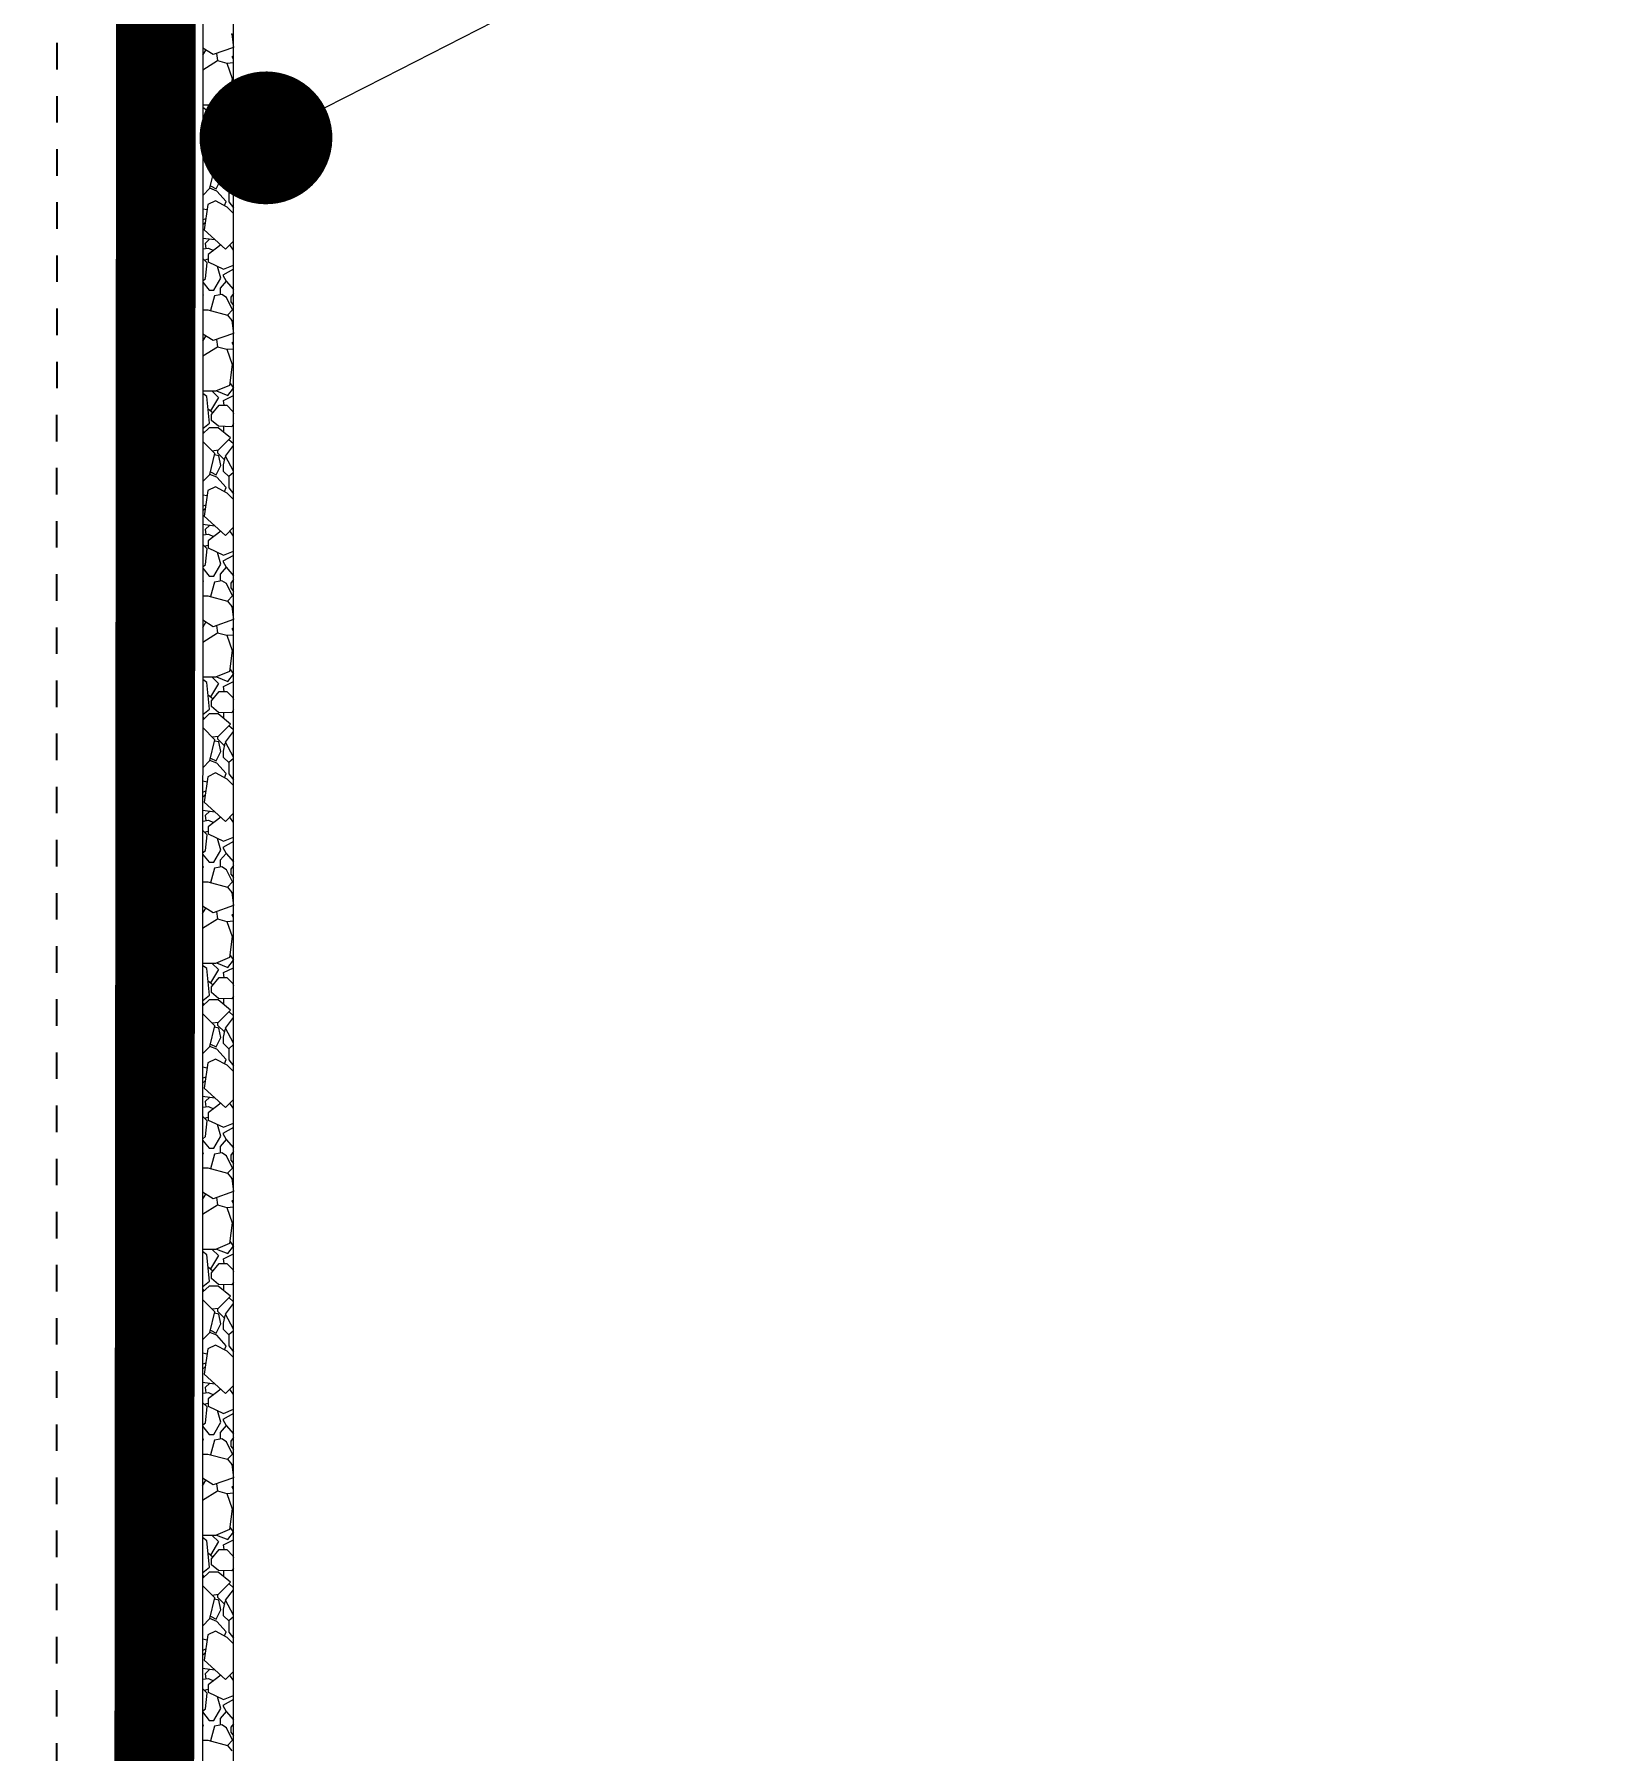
# Model space of a CAD drawing. Header units: inches. Extents: x -0.6 to 87.1, y 0 to 63.4.
# Drawn here: x 10.27 to 16.15, y 37.38 to 43.84 of the extents above; entities that cross this region are included whole.
import ezdxf
from ezdxf import colors
from ezdxf.entities.mleader import LeaderData, LeaderLine
from ezdxf.math import Vec2, Vec3

# ---------------------------------------------------------------- set-up
doc = ezdxf.new("R2010")
doc.units = ezdxf.units.IN
doc.header["$MEASUREMENT"] = 0
doc.linetypes.add('Dashed - Dense', pattern=[0.8, 0.5, -0.3])
doc.linetypes.add('DASHED2', pattern=[0.1875, 0.125, -0.0625])
doc.layers.add('Primer', color=32, linetype='DASHED2')
doc.layers.add('Protection Course', color=99, linetype='Dashed - Dense', lineweight=0, true_color=0x216123)
for name, color, linetype, lineweight in [('RT-250 HRA SYSTEM LIQUID', 241, 'Continuous', 0), ('RT-250 HRA SYSTEM MESH', 3, 'Continuous', 0), ('Text', 20, 'Continuous', 0)]:
    doc.layers.add(name, color=color, linetype=linetype, lineweight=lineweight)
doc.styles.get("Standard").update_dxf_attribs({"font": 'arial.ttf'})
doc.dimstyles.get("Standard").update_dxf_attribs({"dimtxt": 0.18, "dimasz": 0.18, "dimexe": 0.18, "dimexo": 0.0625, "dimgap": 0.09, "dimtad": 0, "dimtih": 1, "dimtoh": 1, "dimdec": 4, "dimzin": 0, "dimdsep": 46, "dimtxsty": 'Standard', "dimcen": 0.09, "dimadec": 0, "dimazin": 0, "dimtfac": 1, "dimtdec": 4, "dimtofl": 0, "dimtmove": 0, "dimatfit": 3, "dimfxl": 1, "dimtolj": 1, "dimtzin": 0, "dimarcsym": 0})

# ---------------------------------------------------------------- blocks, each defined once
blk = doc.blocks.new('_Dot')
at = {"color": 0, "linetype": 'ByBlock', "lineweight": -2}
blk.add_line((-0.5, 0), (-1, 0), dxfattribs=at)
at = {"color": 0, "linetype": 'ByBlock', "const_width": 0.5}
blk.add_lwpolyline([(-0.25, 0, 1), (0.25, 0, 1)], format="xyb", close=True, dxfattribs=at)
blk = doc.blocks.new('_ArchTick')
at = {"color": 0, "linetype": 'ByBlock', "const_width": 0.15}
blk.add_lwpolyline([(-0.5, -0.5), (0.5, 0.5)], dxfattribs=at)
blk = doc.blocks.new('*D18')
at = {"layer": 'Defpoints', "color": 0, "transparency": 16777216}
for p in [(6.6715, 61.277), (10.1874, 61.277), (11.2083, 31.6144)]:
    blk.add_point(p, dxfattribs=at)
at = {"layer": 'Text', "color": 0, "lineweight": -2, "transparency": 16777216}
for p, q in [((10.1249, 61.277), (6.4915, 61.277)), ((6.6715, 61.277), (6.6715, 46.4862)), ((6.6715, 31.6144), (6.6715, 45.6029)), ((11.1458, 31.6144), (6.4915, 31.6144))]:
    blk.add_line(p, q, dxfattribs=at)
at = {"layer": 'Text', "color": 0, "lineweight": -2, "transparency": 16777216, "xscale": 0.75, "yscale": 0.75, "zscale": 0.75}
for p, rotation in [((6.6715, 61.277), 90), ((6.6715, 31.6144), 270)]:
    blk.add_blockref('_ArchTick', p, dxfattribs=dict(at, rotation=rotation))
at = {"layer": 'Text', "color": 0, "transparency": 16777216, "insert": (6.6715, 46.0446), "char_height": 0.7, "attachment_point": 5}
blk.add_mtext('\\A1;42" MIN', dxfattribs=at)

msp = doc.modelspace()

# ---------------------------------------------------------------- linework, layer by layer
at = {"layer": 'Primer', "ltscale": 0.2}
msp.add_lwpolyline([(58.86909, 24.20765), (16.09392, 24.20765), (14.98872, 24.30546), (10.35511, 24.30546), (10.35806, 61.27703)], dxfattribs=at)
at = {"layer": 'Protection Course', "linetype": 'Continuous'}
for p, q in [((11.015, 43.83764), (11.02078, 43.78844)), ((11.02125, 43.8011), (11.01903, 43.80332)), ((10.9053, 43.70395), (10.96099, 43.73855)), ((10.90531, 43.75952), (10.91733, 43.77859)), ((10.94449, 43.76147), (10.90532, 43.78616)), ((11.02078, 43.78844), (10.94449, 43.76147)), ((10.95684, 43.76584), (10.96099, 43.73855)), ((10.96099, 43.73855), (10.996, 43.72909)), ((11.01641, 43.75349), (11.02125, 43.7579)), ((11.02125, 43.74276), (11.01641, 43.75349)), ((10.996, 43.72909), (11.02125, 43.731)), ((10.996, 43.72909), (11.01569, 43.6716)), ((11.01569, 43.6716), (11.00546, 43.59285)), ((11.02125, 43.66149), (11.01412, 43.65948)), ((10.95322, 43.57081), (10.90528, 43.57081)), ((10.92047, 43.55096), (10.90528, 43.5624)), ((10.93097, 43.45104), (10.92047, 43.55096)), ((10.96399, 43.54791), (10.93461, 43.4974)), ((10.9411, 43.57081), (10.96399, 43.54791)), ((11.00546, 43.59285), (10.95322, 43.57081)), ((10.95681, 43.57232), (10.99913, 43.55543)), ((10.98258, 43.53599), (11.02125, 43.55464)), ((10.99913, 43.55543), (11.02096, 43.58289)), ((11.0067, 43.6024), (11.02125, 43.58249)), ((10.92529, 43.50514), (10.94394, 43.48966)), ((10.93836, 43.48293), (10.96738, 43.5179)), ((10.93836, 43.46095), (10.93836, 43.48293)), ((10.96738, 43.5179), (10.9953, 43.5179)), ((10.98625, 43.5179), (10.98258, 43.53599)), ((10.9953, 43.5179), (11.0183, 43.4949)), ((11.0183, 43.4949), (11.02125, 43.48673)), ((10.92904, 43.43303), (10.90525, 43.41045)), ((10.90525, 43.43109), (10.90587, 43.43096)), ((10.90525, 43.4198), (10.90971, 43.41469)), ((10.90587, 43.43096), (10.93097, 43.45104)), ((10.96266, 43.43303), (10.92904, 43.43303)), ((10.9647, 43.43901), (10.93836, 43.46095)), ((11.00893, 43.39498), (10.96266, 43.43303)), ((11.01501, 43.43741), (10.9647, 43.43901)), ((10.98365, 43.43841), (10.98365, 43.41577)), ((11.02125, 43.44792), (11.01501, 43.43741)), ((10.95062, 43.33612), (10.90524, 43.38149)), ((10.96376, 43.34981), (11.00893, 43.39498)), ((10.99117, 43.3269), (11.02125, 43.36685)), ((11.00367, 43.38972), (11.02125, 43.37403)), ((10.93227, 43.2581), (10.95062, 43.33612)), ((10.93994, 43.3468), (10.96376, 43.34981)), ((10.96538, 43.3274), (10.94945, 43.33114)), ((10.95555, 43.25618), (10.97357, 43.29127)), ((10.96013, 43.34935), (10.96013, 43.3388)), ((10.96013, 43.3388), (10.98763, 43.31131)), ((10.97357, 43.29127), (10.96538, 43.3274)), ((10.98374, 43.29341), (10.99004, 43.32243)), ((10.98374, 43.26905), (10.98374, 43.29341)), ((10.99004, 43.32243), (10.99329, 43.32292)), ((11.02125, 43.27054), (10.99117, 43.3269)), ((10.90522, 43.23104), (10.93227, 43.2581)), ((10.95846, 43.2477), (10.93227, 43.2581)), ((10.93438, 43.26705), (10.95555, 43.25618)), ((10.99305, 43.20862), (10.95846, 43.2477)), ((11.00318, 43.24961), (10.98374, 43.26905)), ((11.02125, 43.2649), (11.00318, 43.24961)), ((11.00318, 43.24961), (11.00318, 43.20745)), ((10.90521, 43.1812), (10.92149, 43.17803)), ((10.92405, 43.19682), (10.91106, 43.10127)), ((10.95334, 43.2108), (10.92405, 43.19682)), ((10.99729, 43.1875), (10.95334, 43.2108)), ((10.98683, 43.19305), (10.99305, 43.20862)), ((11.02125, 43.16354), (10.99729, 43.1875)), ((11.00318, 43.20745), (11.02125, 43.18486)), ((10.9052, 43.13889), (10.91685, 43.14382)), ((10.915, 43.13022), (10.9052, 43.12042)), ((10.91106, 43.10127), (10.99063, 43.02837)), ((10.90518, 43.02991), (10.92732, 43.0327)), ((10.90519, 43.07082), (10.9509, 43.06477)), ((10.93122, 43.06737), (10.91448, 43.05063)), ((10.91448, 43.05063), (10.91691, 43.03139)), ((10.97281, 43.0447), (10.92538, 43.00839)), ((10.92732, 43.0327), (10.94566, 43.02392)), ((10.99063, 43.02837), (11.02125, 43.05898)), ((11.02125, 43.02499), (11.00728, 43.04501)), ((10.90699, 42.99272), (10.90517, 42.99375)), ((10.92182, 42.97789), (10.90699, 42.99272)), ((10.91159, 42.98812), (10.92538, 42.99213)), ((10.91589, 42.91857), (10.92182, 42.97789)), ((10.92538, 43.00839), (10.92538, 42.98109)), ((10.92538, 42.98109), (10.98264, 42.95379)), ((10.97273, 42.92019), (10.96111, 42.96406)), ((10.98264, 42.95379), (11.02125, 42.96901)), ((10.90516, 42.91004), (10.91589, 42.91857)), ((10.90516, 42.90526), (10.92942, 42.87476)), ((10.94711, 42.87476), (10.97273, 42.92019)), ((10.99374, 42.90822), (10.9711, 42.88207)), ((11.02125, 42.95306), (10.98119, 42.93076)), ((10.98119, 42.93076), (10.99374, 42.90822)), ((10.99374, 42.90822), (11.02125, 42.8766)), ((10.90515, 42.8595), (10.90631, 42.85652)), ((10.90631, 42.85652), (10.90515, 42.85242)), ((10.92942, 42.87476), (10.94711, 42.87476)), ((10.94918, 42.85271), (10.93461, 42.7978)), ((10.97738, 42.8578), (10.94918, 42.85271)), ((10.9711, 42.88207), (10.9711, 42.85666)), ((10.99449, 42.8467), (10.97738, 42.8578)), ((11.01669, 42.80046), (10.99449, 42.8467)), ((11.02125, 42.86244), (11.01079, 42.84876)), ((11.01079, 42.84876), (11.01079, 42.83051)), ((10.90514, 42.80069), (10.92368, 42.80069)), ((10.92368, 42.80069), (10.99853, 42.78083)), ((10.93461, 42.7978), (10.93531, 42.80046)), ((10.99853, 42.78083), (11.01669, 42.80046)), ((10.99853, 42.78083), (11.015, 42.76089)), ((11.01079, 42.83051), (11.02125, 42.81717)), ((10.94449, 42.68471), (10.90512, 42.70953)), ((11.02078, 42.71168), (10.94449, 42.68471)), ((11.015, 42.76089), (11.02078, 42.71168)), ((11.02125, 42.72435), (11.01903, 42.72656)), ((10.90511, 42.62707), (10.96099, 42.66179)), ((10.90512, 42.68246), (10.91733, 42.70183)), ((10.95684, 42.68908), (10.96099, 42.66179)), ((10.96099, 42.66179), (10.996, 42.65233)), ((10.996, 42.65233), (11.02125, 42.65424)), ((10.996, 42.65233), (11.01569, 42.59484)), ((11.01641, 42.67673), (11.02125, 42.68114)), ((11.02125, 42.666), (11.01641, 42.67673)), ((11.01569, 42.59484), (11.00546, 42.51609)), ((11.02125, 42.58473), (11.01412, 42.58272)), ((11.00546, 42.51609), (10.95322, 42.49405)), ((11.0067, 42.52564), (11.02125, 42.50573)), ((10.95322, 42.49405), (10.90508, 42.49405)), ((10.92047, 42.4742), (10.90508, 42.48579)), ((10.93097, 42.37428), (10.92047, 42.4742)), ((10.96399, 42.47115), (10.93461, 42.42064)), ((10.9411, 42.49405), (10.96399, 42.47115)), ((10.95681, 42.49556), (10.99913, 42.47867)), ((10.98258, 42.45923), (11.02125, 42.47788)), ((10.98625, 42.44114), (10.98258, 42.45923)), ((10.99913, 42.47867), (11.02096, 42.50613)), ((10.92529, 42.42838), (10.94394, 42.4129)), ((10.93836, 42.40618), (10.96738, 42.44114)), ((10.93836, 42.3842), (10.93836, 42.40618)), ((10.9647, 42.36226), (10.93836, 42.3842)), ((10.96738, 42.44114), (10.9953, 42.44114)), ((10.9953, 42.44114), (11.0183, 42.41814)), ((11.0183, 42.41814), (11.02125, 42.40997)), ((10.92904, 42.35628), (10.90506, 42.33351)), ((10.90506, 42.35437), (10.90587, 42.3542)), ((10.90506, 42.34326), (10.90971, 42.33793)), ((10.90587, 42.3542), (10.93097, 42.37428)), ((10.96266, 42.35628), (10.92904, 42.35628)), ((11.00893, 42.31822), (10.96266, 42.35628)), ((10.96376, 42.27305), (11.00893, 42.31822)), ((11.01501, 42.36065), (10.9647, 42.36226)), ((10.98365, 42.36165), (10.98365, 42.33901)), ((11.02125, 42.37116), (11.01501, 42.36065)), ((10.95062, 42.25936), (10.90505, 42.30493)), ((10.93227, 42.18134), (10.95062, 42.25936)), ((10.93994, 42.27004), (10.96376, 42.27305)), ((10.96538, 42.25064), (10.94945, 42.25439)), ((10.96013, 42.27259), (10.96013, 42.26205)), ((10.96013, 42.26205), (10.98763, 42.23455)), ((10.99117, 42.25015), (11.02125, 42.29009)), ((11.00367, 42.31296), (11.02125, 42.29727)), ((10.93438, 42.19029), (10.95555, 42.17942)), ((10.95555, 42.17942), (10.97357, 42.21451)), ((10.97357, 42.21451), (10.96538, 42.25064)), ((10.98374, 42.21665), (10.99004, 42.24567)), ((10.98374, 42.19229), (10.98374, 42.21665)), ((11.00318, 42.17285), (10.98374, 42.19229)), ((10.99004, 42.24567), (10.99329, 42.24616)), ((11.02125, 42.19378), (10.99117, 42.25015)), ((11.02125, 42.18814), (11.00318, 42.17285)), ((10.90502, 42.15409), (10.93227, 42.18134)), ((10.95334, 42.13405), (10.92405, 42.12006)), ((10.95846, 42.17094), (10.93227, 42.18134)), ((10.99729, 42.11074), (10.95334, 42.13405)), ((10.99305, 42.13186), (10.95846, 42.17094)), ((10.98683, 42.11629), (10.99305, 42.13186)), ((11.00318, 42.17285), (11.00318, 42.13069)), ((11.00318, 42.13069), (11.02125, 42.1081)), ((10.90501, 42.10448), (10.92149, 42.10127)), ((10.90501, 42.06205), (10.91685, 42.06706)), ((10.92405, 42.12006), (10.91106, 42.02451)), ((11.02125, 42.08678), (10.99729, 42.11074)), ((10.90499, 41.99409), (10.9509, 41.98801)), ((10.915, 42.05346), (10.905, 42.04347)), ((10.91106, 42.02451), (10.99063, 41.95161)), ((10.90499, 41.95313), (10.92732, 41.95594)), ((10.93122, 41.99062), (10.91448, 41.97388)), ((10.91448, 41.97388), (10.91691, 41.95463)), ((10.97281, 41.96794), (10.92538, 41.93163)), ((10.92538, 41.93163), (10.92538, 41.90433)), ((10.92732, 41.95594), (10.94566, 41.94716)), ((10.99063, 41.95161), (11.02125, 41.98223)), ((11.02125, 41.94823), (11.00728, 41.96825)), ((10.90699, 41.91596), (10.90498, 41.9171)), ((10.92182, 41.90113), (10.90699, 41.91596)), ((10.91159, 41.91136), (10.92538, 41.91537)), ((10.91589, 41.84181), (10.92182, 41.90113)), ((10.92538, 41.90433), (10.98264, 41.87703)), ((10.97273, 41.84343), (10.96111, 41.8873)), ((11.02125, 41.8763), (10.98119, 41.854)), ((10.98264, 41.87703), (11.02125, 41.89226)), ((10.90497, 41.83313), (10.91589, 41.84181)), ((10.90497, 41.82875), (10.92942, 41.798)), ((10.94711, 41.798), (10.97273, 41.84343)), ((10.99374, 41.83146), (10.9711, 41.80531)), ((10.9711, 41.80531), (10.9711, 41.77991)), ((10.98119, 41.854), (10.99374, 41.83146)), ((10.99374, 41.83146), (11.02125, 41.79984)), ((10.90496, 41.78324), (10.90631, 41.77976)), ((10.90631, 41.77976), (10.90496, 41.77497)), ((10.92942, 41.798), (10.94711, 41.798)), ((10.94918, 41.77595), (10.93461, 41.72104)), ((10.97738, 41.78104), (10.94918, 41.77595)), ((10.99449, 41.76994), (10.97738, 41.78104)), ((11.01669, 41.7237), (10.99449, 41.76994)), ((11.02125, 41.78568), (11.01079, 41.772)), ((11.01079, 41.772), (11.01079, 41.75375)), ((11.01079, 41.75375), (11.02125, 41.74041)), ((10.90495, 41.72394), (10.92368, 41.72394)), ((10.92368, 41.72394), (10.99853, 41.70408)), ((10.93461, 41.72104), (10.93531, 41.7237)), ((10.99853, 41.70408), (11.01669, 41.7237)), ((10.99853, 41.70408), (11.015, 41.68413)), ((11.015, 41.68413), (11.02078, 41.63493)), ((10.94449, 41.60796), (10.90493, 41.63289)), ((10.90493, 41.6054), (10.91733, 41.62507)), ((11.02078, 41.63493), (10.94449, 41.60796)), ((10.95684, 41.61232), (10.96099, 41.58503)), ((11.02125, 41.64759), (11.01903, 41.64981)), ((10.90492, 41.5502), (10.96099, 41.58503)), ((10.96099, 41.58503), (10.996, 41.57557)), ((10.996, 41.57557), (11.02125, 41.57748)), ((10.996, 41.57557), (11.01569, 41.51808)), ((11.01641, 41.59997), (11.02125, 41.60438)), ((11.02125, 41.58924), (11.01641, 41.59997)), ((11.01569, 41.51808), (11.00546, 41.43933)), ((11.02125, 41.50797), (11.01412, 41.50596)), ((10.95322, 41.41729), (10.90489, 41.41729)), ((10.9411, 41.41729), (10.96399, 41.3944)), ((11.00546, 41.43933), (10.95322, 41.41729)), ((10.95681, 41.4188), (10.99913, 41.40191)), ((10.99913, 41.40191), (11.02096, 41.42937)), ((11.0067, 41.44888), (11.02125, 41.42897)), ((10.92047, 41.39745), (10.90489, 41.40917)), ((10.93097, 41.29752), (10.92047, 41.39745)), ((10.92529, 41.35162), (10.94394, 41.33614)), ((10.96399, 41.3944), (10.93461, 41.34388)), ((10.93836, 41.32942), (10.96738, 41.36438)), ((10.96738, 41.36438), (10.9953, 41.36438)), ((10.98258, 41.38247), (11.02125, 41.40112)), ((10.98625, 41.36438), (10.98258, 41.38247)), ((10.9953, 41.36438), (11.0183, 41.34139)), ((10.90587, 41.27744), (10.93097, 41.29752)), ((10.93836, 41.30744), (10.93836, 41.32942)), ((10.9647, 41.2855), (10.93836, 41.30744)), ((11.01501, 41.28389), (10.9647, 41.2855)), ((10.98365, 41.28489), (10.98365, 41.26225)), ((11.02125, 41.2944), (11.01501, 41.28389)), ((11.0183, 41.34139), (11.02125, 41.33321)), ((10.92904, 41.27952), (10.90486, 41.25657)), ((10.90486, 41.26672), (10.90971, 41.26117)), ((10.95062, 41.1826), (10.90486, 41.22836)), ((10.90487, 41.27765), (10.90587, 41.27744)), ((10.96266, 41.27952), (10.92904, 41.27952)), ((11.00893, 41.24146), (10.96266, 41.27952)), ((10.96376, 41.19629), (11.00893, 41.24146)), ((11.00367, 41.23621), (11.02125, 41.22051)), ((10.93227, 41.10458), (10.95062, 41.1826)), ((10.93994, 41.19328), (10.96376, 41.19629)), ((10.96538, 41.17388), (10.94945, 41.17763)), ((10.96013, 41.19583), (10.96013, 41.18529)), ((10.96013, 41.18529), (10.98763, 41.1578)), ((10.97357, 41.13775), (10.96538, 41.17388)), ((10.98374, 41.1399), (10.99004, 41.16891)), ((10.99004, 41.16891), (10.99329, 41.1694)), ((10.99117, 41.17339), (11.02125, 41.21333)), ((11.02125, 41.11703), (10.99117, 41.17339)), ((10.90483, 41.07714), (10.93227, 41.10458)), ((10.95846, 41.09418), (10.93227, 41.10458)), ((10.93438, 41.11354), (10.95555, 41.10266)), ((10.95555, 41.10266), (10.97357, 41.13775)), ((10.99305, 41.0551), (10.95846, 41.09418)), ((10.98374, 41.11553), (10.98374, 41.1399)), ((11.00318, 41.09609), (10.98374, 41.11553)), ((11.02125, 41.11139), (11.00318, 41.09609)), ((11.00318, 41.09609), (11.00318, 41.05393)), ((10.90482, 41.02776), (10.92149, 41.02451)), ((10.92405, 41.0433), (10.91106, 40.94776)), ((10.95334, 41.05729), (10.92405, 41.0433)), ((10.99729, 41.03398), (10.95334, 41.05729)), ((10.98683, 41.03953), (10.99305, 41.0551)), ((11.02125, 41.01002), (10.99729, 41.03398)), ((11.00318, 41.05393), (11.02125, 41.03134)), ((10.90481, 40.98521), (10.91685, 40.9903)), ((10.915, 40.9767), (10.90481, 40.96652)), ((10.9048, 40.91735), (10.9509, 40.91125)), ((10.91106, 40.94776), (10.99063, 40.87485)), ((10.93122, 40.91386), (10.91448, 40.89712)), ((10.91448, 40.89712), (10.91691, 40.87787)), ((10.99063, 40.87485), (11.02125, 40.90547)), ((10.90479, 40.87635), (10.92732, 40.87919)), ((10.90699, 40.8392), (10.90479, 40.84045)), ((10.92182, 40.82437), (10.90699, 40.8392)), ((10.91159, 40.8346), (10.92538, 40.83861)), ((10.97281, 40.89118), (10.92538, 40.85487)), ((10.92538, 40.85487), (10.92538, 40.82758)), ((10.92732, 40.87919), (10.94566, 40.8704)), ((11.02125, 40.87147), (11.00728, 40.89149)), ((10.91589, 40.76506), (10.92182, 40.82437)), ((10.92538, 40.82758), (10.98264, 40.80028)), ((10.94711, 40.72124), (10.97273, 40.76667)), ((10.97273, 40.76667), (10.96111, 40.81054)), ((11.02125, 40.79954), (10.98119, 40.77725)), ((10.98119, 40.77725), (10.99374, 40.7547)), ((10.98264, 40.80028), (11.02125, 40.8155)), ((10.90476, 40.70697), (10.90631, 40.703)), ((10.90631, 40.703), (10.90476, 40.69753)), ((10.90477, 40.75621), (10.91589, 40.76506)), ((10.90477, 40.75223), (10.92942, 40.72124)), ((10.92942, 40.72124), (10.94711, 40.72124)), ((10.97738, 40.70428), (10.94918, 40.6992)), ((10.99374, 40.7547), (10.9711, 40.72855)), ((10.9711, 40.72855), (10.9711, 40.70315)), ((10.99449, 40.69318), (10.97738, 40.70428)), ((10.99374, 40.7547), (11.02125, 40.72308)), ((11.02125, 40.70892), (11.01079, 40.69524)), ((10.90475, 40.64718), (10.92368, 40.64718)), ((10.92368, 40.64718), (10.99853, 40.62732)), ((10.94918, 40.6992), (10.93461, 40.64428)), ((10.93461, 40.64428), (10.93531, 40.64694)), ((11.01669, 40.64695), (10.99449, 40.69318)), ((10.99853, 40.62732), (11.01669, 40.64695)), ((11.01079, 40.69524), (11.01079, 40.67699)), ((11.01079, 40.67699), (11.02125, 40.66365)), ((10.99853, 40.62732), (11.015, 40.60737)), ((11.015, 40.60737), (11.02078, 40.55817)), ((11.02125, 40.57083), (11.01903, 40.57305)), ((10.90472, 40.47332), (10.96099, 40.50828)), ((10.90473, 40.52833), (10.91733, 40.54832)), ((10.94449, 40.5312), (10.90474, 40.55625)), ((11.02078, 40.55817), (10.94449, 40.5312)), ((10.95684, 40.53556), (10.96099, 40.50828)), ((10.96099, 40.50828), (10.996, 40.49882)), ((11.01641, 40.52321), (11.02125, 40.52762)), ((11.02125, 40.51248), (11.01641, 40.52321)), ((10.996, 40.49882), (11.02125, 40.50072)), ((10.996, 40.49882), (11.01569, 40.44132)), ((11.01569, 40.44132), (11.00546, 40.36257)), ((11.02125, 40.43121), (11.01412, 40.4292)), ((10.95322, 40.34053), (10.9047, 40.34053)), ((10.92047, 40.32069), (10.9047, 40.33256)), ((10.93097, 40.22076), (10.92047, 40.32069)), ((10.96399, 40.31764), (10.93461, 40.26712)), ((10.9411, 40.34053), (10.96399, 40.31764)), ((11.00546, 40.36257), (10.95322, 40.34053)), ((10.95681, 40.34205), (10.99913, 40.32515)), ((10.98258, 40.30571), (11.02125, 40.32436)), ((10.99913, 40.32515), (11.02096, 40.35261)), ((11.0067, 40.37212), (11.02125, 40.35221)), ((10.92529, 40.27486), (10.94394, 40.25938)), ((10.93836, 40.25266), (10.96738, 40.28762)), ((10.93836, 40.23068), (10.93836, 40.25266)), ((10.96738, 40.28762), (10.9953, 40.28762)), ((10.98625, 40.28762), (10.98258, 40.30571)), ((10.9953, 40.28762), (11.0183, 40.26463)), ((11.0183, 40.26463), (11.02125, 40.25645)), ((10.92904, 40.20276), (10.90467, 40.17963)), ((10.90467, 40.20094), (10.90587, 40.20069)), ((10.90467, 40.19018), (10.90971, 40.18441)), ((10.90587, 40.20069), (10.93097, 40.22076)), ((10.96266, 40.20276), (10.92904, 40.20276)), ((10.9647, 40.20874), (10.93836, 40.23068)), ((11.00893, 40.1647), (10.96266, 40.20276)), ((11.01501, 40.20714), (10.9647, 40.20874)), ((10.98365, 40.20813), (10.98365, 40.1855)), ((11.02125, 40.21764), (11.01501, 40.20714)), ((10.95062, 40.10584), (10.90466, 40.1518)), ((10.96376, 40.11953), (11.00893, 40.1647)), ((10.99117, 40.09663), (11.02125, 40.13657)), ((11.00367, 40.15945), (11.02125, 40.14375)), ((10.93227, 40.02782), (10.95062, 40.10584)), ((10.93994, 40.11652), (10.96376, 40.11953)), ((10.96538, 40.09712), (10.94945, 40.10087)), ((10.95555, 40.02591), (10.97357, 40.061)), ((10.96013, 40.11907), (10.96013, 40.10853)), ((10.96013, 40.10853), (10.98763, 40.08104)), ((10.97357, 40.061), (10.96538, 40.09712)), ((10.98374, 40.06314), (10.99004, 40.09216)), ((10.98374, 40.03877), (10.98374, 40.06314)), ((10.99004, 40.09216), (10.99329, 40.09264)), ((11.02125, 40.04027), (10.99117, 40.09663)), ((10.90464, 40.00018), (10.93227, 40.02782)), ((10.95846, 40.01742), (10.93227, 40.02782)), ((10.93438, 40.03678), (10.95555, 40.02591)), ((10.99305, 39.97834), (10.95846, 40.01742)), ((11.00318, 40.01933), (10.98374, 40.03877)), ((11.02125, 40.03463), (11.00318, 40.01933)), ((11.00318, 40.01933), (11.00318, 39.97718)), ((10.90463, 39.95104), (10.92149, 39.94775)), ((10.92405, 39.96655), (10.91106, 39.871)), ((10.95334, 39.98053), (10.92405, 39.96655)), ((10.99729, 39.95723), (10.95334, 39.98053)), ((10.98683, 39.96277), (10.99305, 39.97834)), ((11.02125, 39.93326), (10.99729, 39.95723)), ((11.00318, 39.97718), (11.02125, 39.95458)), ((10.90462, 39.90837), (10.91685, 39.91355)), ((10.915, 39.89995), (10.90462, 39.88956)), ((10.91106, 39.871), (10.99063, 39.79809)), ((10.9046, 39.79956), (10.92732, 39.80243)), ((10.90461, 39.84062), (10.9509, 39.83449)), ((10.93122, 39.8371), (10.91448, 39.82036)), ((10.91448, 39.82036), (10.91691, 39.80111)), ((10.97281, 39.81442), (10.92538, 39.77811)), ((10.92732, 39.80243), (10.94566, 39.79364)), ((10.99063, 39.79809), (11.02125, 39.82871)), ((11.02125, 39.79471), (11.00728, 39.81474)), ((10.90699, 39.76244), (10.9046, 39.7638)), ((10.92182, 39.74761), (10.90699, 39.76244)), ((10.91159, 39.75784), (10.92538, 39.76186)), ((10.91589, 39.6883), (10.92182, 39.74761)), ((10.92538, 39.77811), (10.92538, 39.75082)), ((10.92538, 39.75082), (10.98264, 39.72352)), ((10.97273, 39.68991), (10.96111, 39.73378)), ((10.98264, 39.72352), (11.02125, 39.73874)), ((10.90458, 39.6793), (10.91589, 39.6883)), ((10.90458, 39.67571), (10.92942, 39.64449)), ((10.94711, 39.64449), (10.97273, 39.68991)), ((10.99374, 39.67794), (10.9711, 39.65179)), ((11.02125, 39.72278), (10.98119, 39.70049)), ((10.98119, 39.70049), (10.99374, 39.67794)), ((10.99374, 39.67794), (11.02125, 39.64632)), ((10.90457, 39.63071), (10.90631, 39.62624)), ((10.90631, 39.62624), (10.90457, 39.62009)), ((10.92942, 39.64449), (10.94711, 39.64449)), ((10.94918, 39.62244), (10.93461, 39.56752)), ((10.97738, 39.62752), (10.94918, 39.62244)), ((10.9711, 39.65179), (10.9711, 39.62639)), ((10.99449, 39.61643), (10.97738, 39.62752)), ((11.01669, 39.57019), (10.99449, 39.61643)), ((11.02125, 39.63216), (11.01079, 39.61849)), ((11.01079, 39.61849), (11.01079, 39.60024)), ((10.90456, 39.57042), (10.92368, 39.57042)), ((10.92368, 39.57042), (10.99853, 39.55056)), ((10.93461, 39.56752), (10.93531, 39.57019)), ((10.99853, 39.55056), (11.01669, 39.57019)), ((10.99853, 39.55056), (11.015, 39.53061)), ((11.01079, 39.60024), (11.02125, 39.58689)), ((10.94449, 39.45444), (10.90454, 39.47962)), ((11.02078, 39.48141), (10.94449, 39.45444)), ((11.015, 39.53061), (11.02078, 39.48141)), ((11.02125, 39.49407), (11.01903, 39.49629)), ((10.90453, 39.39644), (10.96099, 39.43152)), ((10.90454, 39.45127), (10.91733, 39.47156)), ((10.95684, 39.4588), (10.96099, 39.43152)), ((10.96099, 39.43152), (10.996, 39.42206)), ((10.996, 39.42206), (11.02125, 39.42396)), ((10.996, 39.42206), (11.01569, 39.36456)), ((11.01641, 39.44646), (11.02125, 39.45086)), ((11.02125, 39.43572), (11.01641, 39.44646)), ((11.01569, 39.36456), (11.00546, 39.28581)), ((11.02125, 39.35445), (11.01412, 39.35244)), ((11.00546, 39.28581), (10.95322, 39.26378)), ((11.0067, 39.29536), (11.02125, 39.27545)), ((10.92047, 39.24393), (10.9045, 39.25595)), ((10.95322, 39.26378), (10.90451, 39.26378)), ((10.93097, 39.144), (10.92047, 39.24393)), ((10.96399, 39.24088), (10.93461, 39.19036)), ((10.9411, 39.26378), (10.96399, 39.24088)), ((10.95681, 39.26529), (10.99913, 39.24839)), ((10.98258, 39.22895), (11.02125, 39.24761)), ((10.98625, 39.21086), (10.98258, 39.22895)), ((10.99913, 39.24839), (11.02096, 39.27585)), ((10.92529, 39.19811), (10.94394, 39.18262)), ((10.93836, 39.1759), (10.96738, 39.21086)), ((10.93836, 39.15392), (10.93836, 39.1759)), ((10.9647, 39.13198), (10.93836, 39.15392)), ((10.96738, 39.21086), (10.9953, 39.21086)), ((10.9953, 39.21086), (11.0183, 39.18787)), ((11.0183, 39.18787), (11.02125, 39.1797)), ((10.92904, 39.126), (10.90448, 39.10269)), ((10.90448, 39.12422), (10.90587, 39.12393)), ((10.90448, 39.11364), (10.90971, 39.10766)), ((10.90587, 39.12393), (10.93097, 39.144)), ((10.96266, 39.126), (10.92904, 39.126)), ((11.00893, 39.08795), (10.96266, 39.126)), ((10.96376, 39.04278), (11.00893, 39.08795)), ((11.01501, 39.13038), (10.9647, 39.13198)), ((10.98365, 39.13138), (10.98365, 39.10874)), ((11.02125, 39.14088), (11.01501, 39.13038)), ((10.95062, 39.02909), (10.90447, 39.07523)), ((10.93227, 38.95106), (10.95062, 39.02909)), ((10.93994, 39.03976), (10.96376, 39.04278)), ((10.96538, 39.02036), (10.94945, 39.02411)), ((10.96013, 39.04232), (10.96013, 39.03177)), ((10.96013, 39.03177), (10.98763, 39.00428)), ((10.99117, 39.01987), (11.02125, 39.05981)), ((11.00367, 39.08269), (11.02125, 39.06699)), ((10.93438, 38.96002), (10.95555, 38.94915)), ((10.95555, 38.94915), (10.97357, 38.98424)), ((10.97357, 38.98424), (10.96538, 39.02036)), ((10.98374, 38.98638), (10.99004, 39.0154)), ((10.98374, 38.96201), (10.98374, 38.98638)), ((11.00318, 38.94258), (10.98374, 38.96201)), ((10.99004, 39.0154), (10.99329, 39.01589)), ((11.02125, 38.96351), (10.99117, 39.01987)), ((11.02125, 38.95787), (11.00318, 38.94258)), ((10.90444, 38.92323), (10.93227, 38.95106)), ((10.95334, 38.90377), (10.92405, 38.88979)), ((10.95846, 38.94067), (10.93227, 38.95106)), ((10.99729, 38.88047), (10.95334, 38.90377)), ((10.99305, 38.90159), (10.95846, 38.94067)), ((10.98683, 38.88601), (10.99305, 38.90159)), ((11.00318, 38.94258), (11.00318, 38.90042)), ((11.00318, 38.90042), (11.02125, 38.87782)), ((10.90443, 38.83153), (10.91685, 38.83679)), ((10.90444, 38.87431), (10.92149, 38.87099)), ((10.92405, 38.88979), (10.91106, 38.79424)), ((11.02125, 38.8565), (10.99729, 38.88047)), ((10.90442, 38.76389), (10.9509, 38.75774)), ((10.915, 38.82319), (10.90443, 38.81261)), ((10.91106, 38.79424), (10.99063, 38.72133)), ((10.90441, 38.72278), (10.92732, 38.72567)), ((10.93122, 38.76034), (10.91448, 38.7436)), ((10.91448, 38.7436), (10.91691, 38.72436)), ((10.97281, 38.73766), (10.92538, 38.70136)), ((10.92538, 38.70136), (10.92538, 38.67406)), ((10.92732, 38.72567), (10.94566, 38.71688)), ((10.99063, 38.72133), (11.02125, 38.75195)), ((11.02125, 38.71795), (11.00728, 38.73798)), ((10.90699, 38.68568), (10.9044, 38.68715)), ((10.92182, 38.67085), (10.90699, 38.68568)), ((10.91159, 38.68108), (10.92538, 38.6851)), ((10.91589, 38.61154), (10.92182, 38.67085)), ((10.92538, 38.67406), (10.98264, 38.64676)), ((10.97273, 38.61315), (10.96111, 38.65702)), ((11.02125, 38.64603), (10.98119, 38.62373)), ((10.98264, 38.64676), (11.02125, 38.66198)), ((10.90439, 38.60239), (10.91589, 38.61154)), ((10.90439, 38.5992), (10.92942, 38.56773)), ((10.94711, 38.56773), (10.97273, 38.61315)), ((10.99374, 38.60118), (10.9711, 38.57504)), ((10.9711, 38.57504), (10.9711, 38.54963)), ((10.98119, 38.62373), (10.99374, 38.60118)), ((10.99374, 38.60118), (11.02125, 38.56956)), ((10.90438, 38.55445), (10.90631, 38.54948)), ((10.90631, 38.54948), (10.90438, 38.54265)), ((10.92942, 38.56773), (10.94711, 38.56773)), ((10.94918, 38.54568), (10.93461, 38.49076)), ((10.97738, 38.55077), (10.94918, 38.54568)), ((10.99449, 38.53967), (10.97738, 38.55077)), ((11.01669, 38.49343), (10.99449, 38.53967)), ((11.02125, 38.5554), (11.01079, 38.54173)), ((11.01079, 38.54173), (11.01079, 38.52348)), ((11.01079, 38.52348), (11.02125, 38.51013)), ((10.90437, 38.49366), (10.92368, 38.49366)), ((10.92368, 38.49366), (10.99853, 38.4738)), ((10.93461, 38.49076), (10.93531, 38.49343)), ((10.99853, 38.4738), (11.01669, 38.49343)), ((10.99853, 38.4738), (11.015, 38.45385)), ((11.015, 38.45385), (11.02078, 38.40465)), ((10.94449, 38.37768), (10.90435, 38.40298)), ((10.90435, 38.3742), (10.91733, 38.3948)), ((11.02078, 38.40465), (10.94449, 38.37768)), ((10.95684, 38.38205), (10.96099, 38.35476)), ((11.02125, 38.41731), (11.01903, 38.41953)), ((10.90434, 38.31956), (10.96099, 38.35476)), ((10.96099, 38.35476), (10.996, 38.3453)), ((10.996, 38.3453), (11.02125, 38.3472)), ((10.996, 38.3453), (11.01569, 38.28781)), ((11.01641, 38.3697), (11.02125, 38.37411)), ((11.02125, 38.35896), (11.01641, 38.3697)), ((11.01569, 38.28781), (11.00546, 38.20905)), ((11.02125, 38.27769), (11.01412, 38.27568)), ((10.95322, 38.18702), (10.90431, 38.18702)), ((10.9411, 38.18702), (10.96399, 38.16412)), ((11.00546, 38.20905), (10.95322, 38.18702)), ((10.95681, 38.18853), (10.99913, 38.17163)), ((10.99913, 38.17163), (11.02096, 38.19909)), ((11.0067, 38.2186), (11.02125, 38.1987)), ((10.92047, 38.16717), (10.90431, 38.17933)), ((10.93097, 38.06725), (10.92047, 38.16717)), ((10.92529, 38.12135), (10.94394, 38.10587)), ((10.96399, 38.16412), (10.93461, 38.11361)), ((10.93836, 38.09914), (10.96738, 38.13411)), ((10.96738, 38.13411), (10.9953, 38.13411)), ((10.98258, 38.15219), (11.02125, 38.17085)), ((10.98625, 38.13411), (10.98258, 38.15219)), ((10.9953, 38.13411), (11.0183, 38.11111)), ((10.90587, 38.04717), (10.93097, 38.06725)), ((10.93836, 38.07716), (10.93836, 38.09914)), ((10.9647, 38.05522), (10.93836, 38.07716)), ((11.01501, 38.05362), (10.9647, 38.05522)), ((10.98365, 38.05462), (10.98365, 38.03198)), ((11.02125, 38.06412), (11.01501, 38.05362)), ((11.0183, 38.11111), (11.02125, 38.10294)), ((10.92904, 38.04924), (10.90428, 38.02575)), ((10.95062, 37.95233), (10.90428, 37.99867)), ((10.90429, 38.0475), (10.90587, 38.04717)), ((10.90429, 38.03711), (10.90971, 38.0309)), ((10.96266, 38.04924), (10.92904, 38.04924)), ((11.00893, 38.01119), (10.96266, 38.04924)), ((10.96376, 37.96602), (11.00893, 38.01119)), ((11.00367, 38.00593), (11.02125, 37.99024)), ((10.93227, 37.87431), (10.95062, 37.95233)), ((10.93994, 37.963), (10.96376, 37.96602)), ((10.96538, 37.94361), (10.94945, 37.94735)), ((10.96013, 37.96556), (10.96013, 37.95501)), ((10.96013, 37.95501), (10.98763, 37.92752)), ((10.97357, 37.90748), (10.96538, 37.94361)), ((10.98374, 37.90962), (10.99004, 37.93864)), ((10.99004, 37.93864), (10.99329, 37.93913)), ((10.99117, 37.94311), (11.02125, 37.98305)), ((11.02125, 37.88675), (10.99117, 37.94311)), ((10.90425, 37.84628), (10.93227, 37.87431)), ((10.95846, 37.86391), (10.93227, 37.87431)), ((10.93438, 37.88326), (10.95555, 37.87239)), ((10.95555, 37.87239), (10.97357, 37.90748)), ((10.99305, 37.82483), (10.95846, 37.86391)), ((10.98374, 37.88526), (10.98374, 37.90962)), ((11.00318, 37.86582), (10.98374, 37.88526)), ((11.02125, 37.88111), (11.00318, 37.86582)), ((11.00318, 37.86582), (11.00318, 37.82366)), ((10.90424, 37.79759), (10.92149, 37.79424)), ((10.92405, 37.81303), (10.91106, 37.71748)), ((10.95334, 37.82701), (10.92405, 37.81303)), ((10.99729, 37.80371), (10.95334, 37.82701)), ((10.98683, 37.80926), (10.99305, 37.82483)), ((11.02125, 37.77975), (10.99729, 37.80371)), ((11.00318, 37.82366), (11.02125, 37.80107)), ((10.915, 37.74643), (10.90423, 37.73566)), ((10.90424, 37.75469), (10.91685, 37.76003)), ((10.90422, 37.68716), (10.9509, 37.68098)), ((10.91106, 37.71748), (10.99063, 37.64457)), ((10.93122, 37.68358), (10.91448, 37.66684)), ((10.91448, 37.66684), (10.91691, 37.6476)), ((10.99063, 37.64457), (11.02125, 37.67519)), ((10.90699, 37.60893), (10.90421, 37.61051)), ((10.90422, 37.646), (10.92732, 37.64891)), ((10.92182, 37.5941), (10.90699, 37.60893)), ((10.91159, 37.60433), (10.92538, 37.60834)), ((10.97281, 37.6609), (10.92538, 37.6246)), ((10.92538, 37.6246), (10.92538, 37.5973)), ((10.92732, 37.64891), (10.94566, 37.64013)), ((11.02125, 37.6412), (11.00728, 37.66122)), ((10.91589, 37.53478), (10.92182, 37.5941)), ((10.92538, 37.5973), (10.98264, 37.57)), ((10.94711, 37.49097), (10.97273, 37.53639)), ((10.97273, 37.53639), (10.96111, 37.58026)), ((11.02125, 37.56927), (10.98119, 37.54697)), ((10.98119, 37.54697), (10.99374, 37.52443)), ((10.98264, 37.57), (11.02125, 37.58522)), ((10.90631, 37.47273), (10.90418, 37.4652)), ((10.90419, 37.52548), (10.91589, 37.53478)), ((10.90419, 37.52268), (10.92942, 37.49097)), ((10.90419, 37.47819), (10.90631, 37.47273)), ((10.92942, 37.49097), (10.94711, 37.49097)), ((10.97738, 37.47401), (10.94918, 37.46892)), ((10.99374, 37.52443), (10.9711, 37.49828)), ((10.9711, 37.49828), (10.9711, 37.47287)), ((10.99449, 37.46291), (10.97738, 37.47401)), ((10.99374, 37.52443), (11.02125, 37.4928)), ((11.02125, 37.47864), (11.01079, 37.46497)), ((10.90418, 37.4169), (10.92368, 37.4169)), ((10.92368, 37.4169), (10.99853, 37.39704)), ((10.94918, 37.46892), (10.93461, 37.414)), ((10.93461, 37.414), (10.93531, 37.41667)), ((11.01669, 37.41667), (10.99449, 37.46291)), ((10.99853, 37.39704), (11.01669, 37.41667)), ((11.01079, 37.46497), (11.01079, 37.44672)), ((11.01079, 37.44672), (11.02125, 37.43338)), ((10.99853, 37.39704), (11.015, 37.37709))]:
    msp.add_line(p, q, dxfattribs=at)
at = {"layer": 'Protection Course', "linetype": 'Continuous', "flags": 128}
msp.add_lwpolyline([(10.90265, 28.91132), (11.34368, 28.47134), (11.34368, 25.37676), (11.34597, 25.37676), (11.34597, 25.25428), (15.0428, 25.25428), (15.0428, 25.37676), (11.47441, 25.37676), (11.47441, 28.522), (11.02125, 28.97409), (11.02125, 61.27759), (10.90845, 61.27841)], close=True, dxfattribs=at)
at = {"layer": 'Protection Course', "linetype": 'Continuous'}
for p in [(11.015, 43.83764), (11.015, 42.76089), (11.015, 41.68413), (11.015, 40.60737), (11.015, 39.53061), (11.015, 38.45385)]:
    msp.add_point(p, dxfattribs=at)
at = {"layer": 'RT-250 HRA SYSTEM LIQUID', "const_width": 0.3}
msp.add_lwpolyline([(58.82287, 24.58554), (14.57656, 24.58554), (14.1122, 24.84975), (11.0038, 24.84975), (11.0038, 28.24544), (10.71483, 28.66778), (10.74478, 61.27705)], dxfattribs=at)
at = {"layer": 'RT-250 HRA SYSTEM MESH'}
msp.add_lwpolyline([(58.82287, 24.58554), (14.57656, 24.58554), (14.1122, 24.84975), (11.0038, 24.84975), (11.0038, 28.24544), (10.71483, 28.66778), (10.74478, 61.27705)], dxfattribs=at)

# ---------------------------------------------------------------- dimensions: what is measured, and where the dimension line sits
at = {"layer": 'Text'}
dim = msp.add_linear_dim(base=(6.6715, 61.27705), p1=(11.20828, 31.61438), p2=(10.18738, 61.27705), angle=90, text='42" MIN', dimstyle='Standard', override={"dimtxt": 0.7, "dimasz": 0.75, "dimblk1": 'ArchTick', "dimblk2": 'ArchTick', "dimsah": 1}, dxfattribs=at)
dim.commit()
dim.dimension.update_dxf_attribs({"geometry": '*D18', "text_midpoint": (6.6715, 46.04457), "dimtype": 160})

# ---------------------------------------------------------------- leaders
ml = msp.add_multileader_mtext('Standard', dxfattribs=at)
ml.set_content('BARRETT APPROVED PROTECTION COURSE \\P(EXPOSED PROTECTION COURSE TO BE GRANULATED)\\P\\pxqj;(CONSULT A BARRETT REPRESENTATIVE)', color=256)
ml.set_leader_properties(color=256, lineweight=0)
ml.set_arrow_properties(name='DOT')
ml.build(insert=Vec2(0, 0))
ml.multileader.update_dxf_attribs({"text_left_attachment_type": 2, "text_right_attachment_type": 2, "dogleg_length": 0.36, "arrow_head_size": 0.5})
ctx = ml.context
ctx.base_point, ctx.char_height, ctx.arrow_head_size, ctx.landing_gap_size, ctx.plane_origin = Vec3(20.66152, 47.06491), 0.72, 0.5, 0.36, Vec3(10.90528, 43.63222)
ctx.left_attachment, ctx.right_attachment = 2, 2
notes = []
notes.append((ctx, [(0, (1, 1, 0), (18.21698, 47.06491), (1, 0), 2.44454, [(0, [(11.14298, 43.44792)], 0, [])])]))
ctx.mtext.insert, ctx.mtext.flow_direction = Vec3(21.02152, 48.7499), 5
ml = msp.add_multileader_mtext('Standard', dxfattribs=at)
ml.set_content('RAM HDR 327 SET IN RT-250 TYPICAL ALL 90 DEGREE BASE FLASHINGS \\Por POLYFELT 125 VP EMBEDDED IN RT-250 *(CONSULT A BARRETT REPRESENTATIVE)', color=256)
ml.set_leader_properties(color=256, lineweight=0)
ml.set_arrow_properties(name='DOT')
ml.build(insert=Vec2(0, 0))
ml.multileader.update_dxf_attribs({"text_left_attachment_type": 2, "text_right_attachment_type": 2, "dogleg_length": 0.36, "arrow_head_size": 0.5})
ctx = ml.context
ctx.base_point, ctx.char_height, ctx.arrow_head_size, ctx.landing_gap_size, ctx.plane_origin = Vec3(20.66152, 41.06491), 0.72, 0.5, 0.36, Vec3(10.64875, 26.13178)
ctx.left_attachment, ctx.right_attachment = 2, 2
notes.append((ctx, [(1, (1, 1, 0), (18.21698, 41.06491), (1, 0), 2.44454, [(0, [(10.81466, 26.81415)], 0, [])])]))
ctx.mtext.insert, ctx.mtext.defined_height, ctx.mtext.flow_direction = Vec3(21.02152, 42.14351), 3.22093, 5
for ctx, leaders in notes:
    for number, flags, end, landing, length, lines in leaders:
        leader = LeaderData()
        leader.index, (leader.has_last_leader_line, leader.has_dogleg_vector, leader.attachment_direction) = number, flags
        leader.last_leader_point, leader.dogleg_vector, leader.dogleg_length = Vec3(end), Vec3(landing), length
        for number, points, colour, breaks in lines:
            line = LeaderLine()
            line.index, line.vertices, line.color, line.breaks = number, Vec3.list(points), colors.encode_raw_color(colour), breaks
            leader.lines.append(line)
        ctx.leaders.append(leader)

doc.saveas('drawing.dxf')
